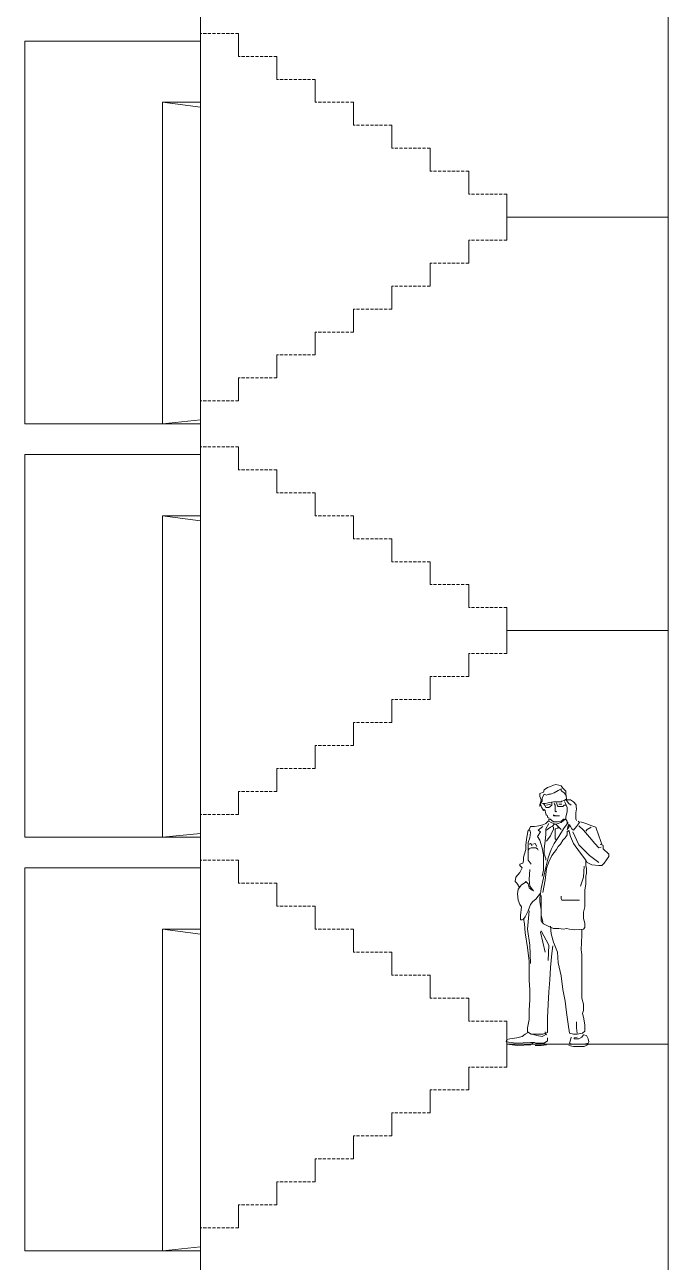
# Model space of a CAD drawing. Header units: metres. Extents: x -2 to 3328848, y -2 to 2725060.
# Drawn here: x 1663845.8 to 1663887.8, y 1363566.3 to 1363647.2 of the extents above; entities that cross this region are included whole.
import ezdxf

# ---------------------------------------------------------------- set-up
doc = ezdxf.new("R2010")
doc.units = ezdxf.units.M
doc.linetypes.add('0', pattern=[0])
doc.linetypes.add('DASHED', pattern=[70, 50, -20])
doc.layers.get('0').update_dxf_attribs({"color": 253, "lineweight": 0})
for name, color, linetype, lineweight in [('CORTE123', 253, 'Continuous', 0), ('EFEC', 253, 'Continuous', 0), ('escalera', 253, 'DASHED', 0), ('PUERTAS', 253, 'Continuous', 0)]:
    doc.layers.add(name, color=color, linetype=linetype, lineweight=lineweight)

# ---------------------------------------------------------------- blocks, each defined once
blk = doc.blocks.new('A$C5B027DEA')
at = {"color": 0}
for p, q in [((0.3222, 1.7732, -2.7285), (0.3014, 1.7628, -2.7285)), ((0.3378, 1.7784, -2.7285), (0.3222, 1.7732, -2.7285)), ((0.3586, 1.7732, -2.7285), (0.3378, 1.7784, -2.7285)), ((0.3741, 1.768, -2.7285), (0.3586, 1.7732, -2.7285)), ((0.3845, 1.7524, -2.7285), (0.3741, 1.768, -2.7285)), ((0.2546, 1.7264, -2.7285), (0.2286, 1.716, -2.7285)), ((0.2286, 1.716, -2.7285), (0.2286, 1.6952, -2.7285)), ((0.2286, 1.6952, -2.7285), (0.239, 1.6744, -2.7285)), ((0.2442, 1.6848, -2.7285), (0.2494, 1.6952, -2.7285)), ((0.2442, 1.664, -2.7285), (0.2442, 1.6848, -2.7285)), ((0.2494, 1.6952, -2.7285), (0.2598, 1.7108, -2.7285)), ((0.2598, 1.742, -2.7285), (0.2546, 1.7264, -2.7285)), ((0.2806, 1.7576, -2.7285), (0.2598, 1.742, -2.7285)), ((0.2598, 1.7108, -2.7285), (0.2754, 1.7056, -2.7285)), ((0.2754, 1.7056, -2.7285), (0.291, 1.7108, -2.7285)), ((0.3014, 1.7628, -2.7285), (0.2806, 1.7576, -2.7285)), ((0.291, 1.7108, -2.7285), (0.3014, 1.7108, -2.7285)), ((0.3014, 1.7108, -2.7285), (0.3274, 1.7212, -2.7285)), ((0.3274, 1.7212, -2.7285), (0.3534, 1.7368, -2.7285)), ((0.3534, 1.7368, -2.7285), (0.3741, 1.7472, -2.7285)), ((0.3741, 1.7472, -2.7285), (0.3741, 1.7368, -2.7285)), ((0.3741, 1.7368, -2.7285), (0.3793, 1.7316, -2.7285)), ((0.3793, 1.7316, -2.7285), (0.3949, 1.7212, -2.7285)), ((0.4053, 1.7316, -2.7285), (0.3845, 1.7524, -2.7285)), ((0.3949, 1.7212, -2.7285), (0.4001, 1.7108, -2.7285)), ((0.4001, 1.7108, -2.7285), (0.4105, 1.6952, -2.7285)), ((0.4053, 1.716, -2.7285), (0.4053, 1.7316, -2.7285)), ((0.4105, 1.6796, -2.7285), (0.4053, 1.716, -2.7285)), ((0.2338, 1.6536, -2.7285), (0.2286, 1.6432, -2.7285)), ((0.2286, 1.6276, -2.7285), (0.2338, 1.6432, -2.7285)), ((0.2286, 1.6432, -2.7285), (0.2286, 1.6276, -2.7285)), ((0.239, 1.6744, -2.7285), (0.2338, 1.6536, -2.7285)), ((0.2338, 1.6536, -2.7285), (0.2442, 1.664, -2.7285)), ((0.2338, 1.6536, -2.7285), (0.239, 1.6588, -2.7285)), ((0.2338, 1.6432, -2.7285), (0.2338, 1.6536, -2.7285)), ((0.2338, 1.6432, -2.7285), (0.2338, 1.6536, -2.7285)), ((0.239, 1.6328, -2.7285), (0.2338, 1.6432, -2.7285)), ((0.2546, 1.6016, -2.7285), (0.2382, 1.6286, -2.7285)), ((0.239, 1.6588, -2.7285), (0.2442, 1.664, -2.7285)), ((0.2494, 1.6484, -2.7285), (0.239, 1.6536, -2.7285)), ((0.265, 1.6484, -2.7285), (0.2494, 1.6484, -2.7285)), ((0.265, 1.6328, -2.7285), (0.2546, 1.6484, -2.7285)), ((0.2598, 1.6068, -2.7285), (0.2546, 1.6016, -2.7285)), ((0.265, 1.6016, -2.7285), (0.2598, 1.6068, -2.7285)), ((0.2858, 1.6536, -2.7285), (0.265, 1.6484, -2.7285)), ((0.2702, 1.6224, -2.7285), (0.265, 1.6328, -2.7285)), ((0.2684, 1.5871, -2.7285), (0.265, 1.6016, -2.7285)), ((0.291, 1.6224, -2.7285), (0.2702, 1.6224, -2.7285)), ((0.2754, 1.638, -2.7285), (0.3014, 1.6432, -2.7285)), ((0.3222, 1.6588, -2.7285), (0.2858, 1.6536, -2.7285)), ((0.3118, 1.638, -2.7285), (0.291, 1.6224, -2.7285)), ((0.3118, 1.6588, -2.7285), (0.3118, 1.6484, -2.7285)), ((0.3118, 1.6484, -2.7285), (0.3118, 1.638, -2.7285)), ((0.3274, 1.6588, -2.7285), (0.3222, 1.6588, -2.7285)), ((0.3378, 1.6588, -2.7285), (0.3274, 1.6588, -2.7285)), ((0.3274, 1.6484, -2.7285), (0.3326, 1.638, -2.7285)), ((0.3326, 1.638, -2.7285), (0.3326, 1.6276, -2.7285)), ((0.3326, 1.6276, -2.7285), (0.3326, 1.6224, -2.7285)), ((0.3326, 1.6224, -2.7285), (0.3326, 1.5964, -2.7285)), ((0.3326, 1.5964, -2.7285), (0.3378, 1.5912, -2.7285)), ((0.343, 1.6588, -2.7285), (0.3378, 1.6588, -2.7285)), ((0.3378, 1.5912, -2.7285), (0.343, 1.5964, -2.7285)), ((0.3741, 1.6588, -2.7285), (0.343, 1.6588, -2.7285)), ((0.343, 1.6536, -2.7285), (0.3482, 1.6328, -2.7285)), ((0.3482, 1.6328, -2.7285), (0.3534, 1.6276, -2.7285)), ((0.3534, 1.6276, -2.7285), (0.3689, 1.6276, -2.7285)), ((0.3586, 1.6432, -2.7285), (0.3793, 1.6432, -2.7285)), ((0.3689, 1.6276, -2.7285), (0.3845, 1.6276, -2.7285)), ((0.3793, 1.664, -2.7285), (0.3741, 1.6588, -2.7285)), ((0.3949, 1.6692, -2.7285), (0.3793, 1.664, -2.7285)), ((0.3845, 1.6276, -2.7285), (0.3949, 1.638, -2.7285)), ((0.4001, 1.6744, -2.7285), (0.3949, 1.6692, -2.7285)), ((0.3949, 1.638, -2.7285), (0.4053, 1.638, -2.7285)), ((0.404, 1.6484, -2.7285), (0.397, 1.6612, -2.7285)), ((0.4105, 1.6796, -2.7285), (0.4001, 1.6744, -2.7285)), ((0.4001, 1.6744, -2.7285), (0.4105, 1.6692, -2.7285)), ((0.4105, 1.6744, -2.7285), (0.4001, 1.6744, -2.7285)), ((0.4157, 1.6224, -2.7285), (0.404, 1.6484, -2.7285)), ((0.4365, 1.6744, -2.7285), (0.4105, 1.6744, -2.7285)), ((0.4105, 1.6692, -2.7285), (0.4261, 1.6484, -2.7285)), ((0.4157, 1.6172, -2.7285), (0.4157, 1.6224, -2.7285)), ((0.4157, 1.6016, -2.7285), (0.4157, 1.6172, -2.7285)), ((0.4157, 1.5912, -2.7285), (0.4157, 1.6016, -2.7285)), ((0.4261, 1.6484, -2.7285), (0.4417, 1.638, -2.7285)), ((0.4573, 1.6588, -2.7285), (0.4365, 1.6744, -2.7285)), ((0.4763, 1.6388, -2.7285), (0.4573, 1.6588, -2.7285)), ((0.4729, 1.586, -2.7285), (0.4781, 1.612, -2.7285)), ((0.4763, 1.6284, -2.7285), (0.4763, 1.6388, -2.7285)), ((0.4781, 1.612, -2.7285), (0.4763, 1.6284, -2.7285)), ((0.2494, 1.5028, -2.7285), (0.2702, 1.5132, -2.7285)), ((0.273, 1.5723, -2.7285), (0.2684, 1.5871, -2.7285)), ((0.2702, 1.5132, -2.7285), (0.2858, 1.5288, -2.7285)), ((0.291, 1.5132, -2.7285), (0.2702, 1.4768, -2.7285)), ((0.2782, 1.5671, -2.7285), (0.273, 1.5723, -2.7285)), ((0.2828, 1.5543, -2.7285), (0.2782, 1.5671, -2.7285)), ((0.291, 1.5496, -2.7285), (0.2828, 1.5543, -2.7285)), ((0.2962, 1.5444, -2.7285), (0.291, 1.5392, -2.7285)), ((0.291, 1.5392, -2.7285), (0.291, 1.5288, -2.7285)), ((0.291, 1.5288, -2.7285), (0.3066, 1.5184, -2.7285)), ((0.2962, 1.5444, -2.7285), (0.3222, 1.5236, -2.7285)), ((0.3066, 1.5184, -2.7285), (0.3222, 1.5132, -2.7285)), ((0.3222, 1.5704, -2.7285), (0.3378, 1.5652, -2.7285)), ((0.3222, 1.5652, -2.7285), (0.3222, 1.5704, -2.7285)), ((0.3274, 1.5652, -2.7285), (0.3222, 1.5652, -2.7285)), ((0.3222, 1.5236, -2.7285), (0.3482, 1.5236, -2.7285)), ((0.3222, 1.5132, -2.7285), (0.3378, 1.508, -2.7285)), ((0.343, 1.5652, -2.7285), (0.3274, 1.5652, -2.7285)), ((0.3378, 1.508, -2.7285), (0.3534, 1.5132, -2.7285)), ((0.3534, 1.5652, -2.7285), (0.343, 1.5652, -2.7285)), ((0.3482, 1.5236, -2.7285), (0.3741, 1.5288, -2.7285)), ((0.3637, 1.5652, -2.7285), (0.3534, 1.5652, -2.7285)), ((0.3534, 1.5132, -2.7285), (0.3689, 1.5184, -2.7285)), ((0.3689, 1.5184, -2.7285), (0.3741, 1.5184, -2.7285)), ((0.3741, 1.5288, -2.7285), (0.3949, 1.5444, -2.7285)), ((0.3741, 1.5184, -2.7285), (0.3897, 1.534, -2.7285)), ((0.3897, 1.534, -2.7285), (0.4053, 1.5444, -2.7285)), ((0.4209, 1.5184, -2.7285), (0.3897, 1.4768, -2.7285)), ((0.4053, 1.5548, -2.7285), (0.4105, 1.5756, -2.7285)), ((0.4053, 1.5392, -2.7285), (0.4053, 1.5548, -2.7285)), ((0.4157, 1.5288, -2.7285), (0.4053, 1.5392, -2.7285)), ((0.4105, 1.5756, -2.7285), (0.4157, 1.5912, -2.7285)), ((0.4157, 1.508, -2.7285), (0.4157, 1.5288, -2.7285)), ((0.4729, 1.5652, -2.7285), (0.4729, 1.586, -2.7285)), ((0.4729, 1.5444, -2.7285), (0.4729, 1.5652, -2.7285)), ((0.4781, 1.534, -2.7285), (0.4729, 1.5444, -2.7285)), ((0.4781, 1.4924, -2.7285), (0.4989, 1.5184, -2.7285)), ((0.4989, 1.5184, -2.7285), (0.4885, 1.5288, -2.7285)), ((0.5404, 1.5132, -2.7285), (0.5041, 1.5236, -2.7285)), ((0.582, 1.4976, -2.7285), (0.5404, 1.5132, -2.7285)), ((0.1403, 1.4196, -2.7285), (0.1507, 1.4664, -2.7285)), ((0.1507, 1.4664, -2.7285), (0.1611, 1.4664, -2.7285)), ((0.1559, 1.4716, -2.7285), (0.1663, 1.4924, -2.7285)), ((0.1611, 1.4664, -2.7285), (0.1663, 1.4508, -2.7285)), ((0.1663, 1.4508, -2.7285), (0.1611, 1.4144, -2.7285)), ((0.1663, 1.4924, -2.7285), (0.1923, 1.4924, -2.7285)), ((0.1923, 1.4924, -2.7285), (0.2234, 1.4976, -2.7285)), ((0.2131, 1.4248, -2.7285), (0.2338, 1.456, -2.7285)), ((0.2182, 1.4664, -2.7285), (0.2286, 1.4768, -2.7285)), ((0.2338, 1.456, -2.7285), (0.2182, 1.4664, -2.7285)), ((0.2234, 1.4976, -2.7285), (0.2494, 1.5028, -2.7285)), ((0.2286, 1.4768, -2.7285), (0.2494, 1.4924, -2.7285)), ((0.2702, 1.4404, -2.7285), (0.265, 1.3936, -2.7285)), ((0.2702, 1.4768, -2.7285), (0.2702, 1.4404, -2.7285)), ((0.2754, 1.4664, -2.7285), (0.2858, 1.4768, -2.7285)), ((0.2858, 1.4768, -2.7285), (0.3014, 1.4872, -2.7285)), ((0.3014, 1.43, -2.7285), (0.2858, 1.4092, -2.7285)), ((0.3014, 1.4872, -2.7285), (0.317, 1.4976, -2.7285)), ((0.3118, 1.4508, -2.7285), (0.3014, 1.43, -2.7285)), ((0.3118, 1.4924, -2.7285), (0.3222, 1.4872, -2.7285)), ((0.3222, 1.4716, -2.7285), (0.3118, 1.4508, -2.7285)), ((0.317, 1.4976, -2.7285), (0.3274, 1.508, -2.7285)), ((0.3222, 1.4872, -2.7285), (0.3222, 1.4716, -2.7285)), ((0.3274, 1.508, -2.7285), (0.3378, 1.508, -2.7285)), ((0.3326, 1.4768, -2.7285), (0.3326, 1.4664, -2.7285)), ((0.3378, 1.4768, -2.7285), (0.3326, 1.4768, -2.7285)), ((0.3326, 1.4664, -2.7285), (0.3326, 1.4352, -2.7285)), ((0.3326, 1.4352, -2.7285), (0.3326, 1.4092, -2.7285)), ((0.3378, 1.508, -2.7285), (0.343, 1.5028, -2.7285)), ((0.3534, 1.482, -2.7285), (0.3378, 1.4768, -2.7285)), ((0.343, 1.5028, -2.7285), (0.3534, 1.4924, -2.7285)), ((0.3482, 1.4976, -2.7285), (0.3534, 1.482, -2.7285)), ((0.3534, 1.4924, -2.7285), (0.3689, 1.4768, -2.7285)), ((0.3897, 1.4768, -2.7285), (0.3586, 1.4248, -2.7285)), ((0.3689, 1.4768, -2.7285), (0.3741, 1.4716, -2.7285)), ((0.4001, 1.4144, -2.7285), (0.4105, 1.43, -2.7285)), ((0.4105, 1.43, -2.7285), (0.4157, 1.4352, -2.7285)), ((0.4209, 1.4976, -2.7285), (0.4157, 1.4716, -2.7285)), ((0.4157, 1.4716, -2.7285), (0.4261, 1.4872, -2.7285)), ((0.4157, 1.4612, -2.7285), (0.4261, 1.4612, -2.7285)), ((0.4157, 1.4508, -2.7285), (0.4157, 1.4612, -2.7285)), ((0.4157, 1.4352, -2.7285), (0.4157, 1.4508, -2.7285)), ((0.4261, 1.508, -2.7285), (0.4209, 1.4976, -2.7285)), ((0.4261, 1.4872, -2.7285), (0.4313, 1.5028, -2.7285)), ((0.4261, 1.4664, -2.7285), (0.4365, 1.4248, -2.7285)), ((0.4313, 1.5028, -2.7285), (0.4365, 1.4924, -2.7285)), ((0.4365, 1.4924, -2.7285), (0.4469, 1.4768, -2.7285)), ((0.4469, 1.4768, -2.7285), (0.4573, 1.4664, -2.7285)), ((0.4521, 1.456, -2.7285), (0.4937, 1.3676, -2.7285)), ((0.4573, 1.4664, -2.7285), (0.4781, 1.4924, -2.7285)), ((0.4937, 1.4976, -2.7285), (0.5248, 1.4664, -2.7285)), ((0.5248, 1.4664, -2.7285), (0.5664, 1.4196, -2.7285)), ((0.5404, 1.4612, -2.7285), (0.5508, 1.4716, -2.7285)), ((0.5508, 1.4716, -2.7285), (0.5768, 1.4872, -2.7285)), ((0.608, 1.4872, -2.7285), (0.582, 1.4976, -2.7285)), ((0.6288, 1.43, -2.7285), (0.608, 1.4872, -2.7285)), ((0.6519, 1.3664, -2.7285), (0.6288, 1.43, -2.7285)), ((0.1351, 1.3676, -2.7285), (0.1403, 1.4196, -2.7285)), ((0.1351, 1.3364, -2.7285), (0.1351, 1.3676, -2.7285)), ((0.1611, 1.4144, -2.7285), (0.1507, 1.3832, -2.7285)), ((0.1507, 1.3832, -2.7285), (0.1507, 1.2636, -2.7285)), ((0.1663, 1.378, -2.7285), (0.1559, 1.3728, -2.7285)), ((0.1559, 1.3416, -2.7285), (0.1715, 1.3468, -2.7285)), ((0.1767, 1.3624, -2.7285), (0.1663, 1.378, -2.7285)), ((0.1715, 1.3468, -2.7285), (0.1871, 1.3468, -2.7285)), ((0.1975, 1.378, -2.7285), (0.1819, 1.3728, -2.7285)), ((0.1871, 1.3468, -2.7285), (0.2027, 1.3468, -2.7285)), ((0.2079, 1.3572, -2.7285), (0.1975, 1.378, -2.7285)), ((0.2027, 1.3468, -2.7285), (0.2131, 1.3416, -2.7285)), ((0.2286, 1.3988, -2.7285), (0.2131, 1.4248, -2.7285)), ((0.2442, 1.3468, -2.7285), (0.2286, 1.3988, -2.7285)), ((0.2546, 1.3, -2.7285), (0.2442, 1.3468, -2.7285)), ((0.265, 1.3936, -2.7285), (0.2598, 1.3416, -2.7285)), ((0.2858, 1.4092, -2.7285), (0.2754, 1.3936, -2.7285)), ((0.3274, 1.378, -2.7285), (0.3066, 1.3364, -2.7285)), ((0.3586, 1.4248, -2.7285), (0.3274, 1.378, -2.7285)), ((0.3326, 1.4092, -2.7285), (0.3378, 1.404, -2.7285)), ((0.343, 1.3364, -2.7285), (0.3534, 1.3572, -2.7285)), ((0.3534, 1.3572, -2.7285), (0.3689, 1.3728, -2.7285)), ((0.3689, 1.3728, -2.7285), (0.3845, 1.3988, -2.7285)), ((0.3845, 1.3988, -2.7285), (0.4001, 1.4144, -2.7285)), ((0.4365, 1.4248, -2.7285), (0.4573, 1.378, -2.7285)), ((0.4573, 1.378, -2.7285), (0.4989, 1.3208, -2.7285)), ((0.4937, 1.3676, -2.7285), (0.5664, 1.2948, -2.7285)), ((0.5664, 1.4196, -2.7285), (0.6028, 1.378, -2.7285)), ((0.6028, 1.378, -2.7285), (0.6288, 1.3468, -2.7285)), ((0.6288, 1.3468, -2.7285), (0.6444, 1.352, -2.7285)), ((0.6599, 1.3624, -2.7285), (0.6392, 1.3728, -2.7285)), ((0.6599, 1.3416, -2.7285), (0.6599, 1.3624, -2.7285)), ((0.1195, 1.2844, -2.7285), (0.1351, 1.3364, -2.7285)), ((0.1195, 1.2584, -2.7285), (0.1195, 1.2844, -2.7285)), ((0.1507, 1.3312, -2.7285), (0.1559, 1.3416, -2.7285)), ((0.1507, 1.2636, -2.7285), (0.1715, 1.2376, -2.7285)), ((0.2131, 1.3416, -2.7285), (0.2182, 1.3312, -2.7285)), ((0.2546, 1.2428, -2.7285), (0.2546, 1.3, -2.7285)), ((0.2598, 1.3416, -2.7285), (0.2598, 1.3052, -2.7285)), ((0.2598, 1.3052, -2.7285), (0.2702, 1.274, -2.7285)), ((0.2858, 1.2792, -2.7285), (0.2702, 1.2168, -2.7285)), ((0.2702, 1.274, -2.7285), (0.2702, 1.2636, -2.7285)), ((0.3066, 1.3364, -2.7285), (0.2858, 1.2792, -2.7285)), ((0.291, 1.2532, -2.7285), (0.3118, 1.2948, -2.7285)), ((0.3118, 1.2948, -2.7285), (0.3274, 1.3156, -2.7285)), ((0.3274, 1.3156, -2.7285), (0.343, 1.3364, -2.7285)), ((0.4989, 1.3208, -2.7285), (0.5404, 1.2636, -2.7285)), ((0.5404, 1.2636, -2.7285), (0.5404, 1.2272, -2.7285)), ((0.5404, 1.2636, -2.7285), (0.5508, 1.248, -2.7285)), ((0.5664, 1.2948, -2.7285), (0.6288, 1.248, -2.7285)), ((0.6963, 1.3052, -2.7285), (0.6599, 1.3416, -2.7285)), ((0.6651, 1.2428, -2.7285), (0.6963, 1.2896, -2.7285)), ((0.6963, 1.2896, -2.7285), (0.6963, 1.3052, -2.7285)), ((0.0676, 1.1492, -2.7285), (0.0935, 1.1804, -2.7285)), ((0.0935, 1.2376, -2.7285), (0.1143, 1.2428, -2.7285)), ((0.0935, 1.2272, -2.7285), (0.0935, 1.2376, -2.7285)), ((0.1091, 1.2116, -2.7285), (0.0935, 1.2272, -2.7285)), ((0.0935, 1.1804, -2.7285), (0.1091, 1.2116, -2.7285)), ((0.1143, 1.2428, -2.7285), (0.1195, 1.2584, -2.7285)), ((0.1559, 1.1336, -2.7285), (0.1611, 1.2012, -2.7285)), ((0.2442, 1.1544, -2.7285), (0.2546, 1.196, -2.7285)), ((0.2546, 1.196, -2.7285), (0.2546, 1.2428, -2.7285)), ((0.2702, 1.2168, -2.7285), (0.2546, 1.144, -2.7285)), ((0.265, 1.1284, -2.7285), (0.2754, 1.2064, -2.7285)), ((0.2754, 1.2064, -2.7285), (0.291, 1.2532, -2.7285)), ((0.53, 1.222, -2.7285), (0.5248, 1.1492, -2.7285)), ((0.5404, 1.2272, -2.7285), (0.5456, 1.2064, -2.7285)), ((0.5456, 1.2064, -2.7285), (0.5456, 1.1752, -2.7285)), ((0.5508, 1.248, -2.7285), (0.582, 1.2324, -2.7285)), ((0.582, 1.2324, -2.7285), (0.6288, 1.2272, -2.7285)), ((0.6288, 1.2272, -2.7285), (0.6496, 1.2272, -2.7285)), ((0.6496, 1.2272, -2.7285), (0.6651, 1.2428, -2.7285)), ((0.0624, 1.118, -2.7285), (0.0676, 1.1492, -2.7285)), ((0.0727, 1.1076, -2.7285), (0.0624, 1.118, -2.7285)), ((0.0935, 1.0764, -2.7285), (0.0727, 1.1076, -2.7285)), ((0.0831, 1.066, -2.7285), (0.1039, 1.0972, -2.7285)), ((0.1039, 1.0972, -2.7285), (0.1299, 1.1128, -2.7285)), ((0.1299, 1.1128, -2.7285), (0.1351, 1.118, -2.7285)), ((0.1351, 1.118, -2.7285), (0.1507, 1.1024, -2.7285)), ((0.1507, 1.1024, -2.7285), (0.1559, 1.0764, -2.7285)), ((0.1611, 1.0868, -2.7285), (0.1559, 1.1336, -2.7285)), ((0.2546, 1.144, -2.7285), (0.239, 1.0712, -2.7285)), ((0.2494, 1.0452, -2.7285), (0.265, 1.1284, -2.7285)), ((0.5248, 1.1492, -2.7285), (0.5041, 1.0868, -2.7285)), ((0.5404, 1.1024, -2.7285), (0.5352, 1.0608, -2.7285)), ((0.5456, 1.1752, -2.7285), (0.5404, 1.1544, -2.7285)), ((0.5404, 1.1544, -2.7285), (0.5404, 1.1336, -2.7285)), ((0.5404, 1.1336, -2.7285), (0.5404, 1.1024, -2.7285)), ((0.0779, 1.0348, -2.7285), (0.0831, 1.066, -2.7285)), ((0.0831, 0.9932, -2.7285), (0.0779, 1.0348, -2.7285)), ((0.1559, 1.0764, -2.7285), (0.1767, 1.0608, -2.7285)), ((0.1871, 1.0556, -2.7285), (0.1611, 1.0868, -2.7285)), ((0.1767, 1.0608, -2.7285), (0.1871, 1.0556, -2.7285)), ((0.2338, 1.04, -2.7285), (0.2027, 0.9984, -2.7285)), ((0.2338, 1.0348, -2.7285), (0.2286, 1.0088, -2.7285)), ((0.2286, 1.0088, -2.7285), (0.2286, 0.9828, -2.7285)), ((0.239, 1.0712, -2.7285), (0.2338, 1.0348, -2.7285)), ((0.239, 1.0036, -2.7285), (0.239, 1.0244, -2.7285)), ((0.3741, 1.0192, -2.7285), (0.3741, 1.0036, -2.7285)), ((0.5352, 1.0608, -2.7285), (0.5352, 1.0244, -2.7285)), ((0.5352, 1.0244, -2.7285), (0.5352, 0.988, -2.7285)), ((0.0935, 0.962, -2.7285), (0.0831, 0.9932, -2.7285)), ((0.1039, 0.9464, -2.7285), (0.0935, 0.962, -2.7285)), ((0.0987, 0.8892, -2.7285), (0.1039, 0.9464, -2.7285)), ((0.1663, 0.962, -2.7285), (0.1507, 0.9204, -2.7285)), ((0.1819, 0.9828, -2.7285), (0.1663, 0.962, -2.7285)), ((0.2027, 0.9984, -2.7285), (0.1819, 0.9828, -2.7285)), ((0.2286, 0.9828, -2.7285), (0.239, 0.9256, -2.7285)), ((0.239, 0.9672, -2.7285), (0.239, 1.0036, -2.7285)), ((0.239, 0.9308, -2.7285), (0.239, 0.9672, -2.7285)), ((0.239, 0.8996, -2.7285), (0.239, 0.9308, -2.7285)), ((0.239, 0.9256, -2.7285), (0.239, 0.8892, -2.7285)), ((0.3741, 1.0036, -2.7285), (0.3793, 0.9932, -2.7285)), ((0.3793, 0.9932, -2.7285), (0.3949, 0.9932, -2.7285)), ((0.3949, 0.9932, -2.7285), (0.4365, 0.9932, -2.7285)), ((0.4365, 0.9932, -2.7285), (0.4781, 0.9932, -2.7285)), ((0.4781, 0.9932, -2.7285), (0.4989, 0.9932, -2.7285)), ((0.5352, 0.9464, -2.7285), (0.5248, 0.91, -2.7285)), ((0.5352, 0.988, -2.7285), (0.5352, 0.9464, -2.7285)), ((0.0987, 0.858, -2.7285), (0.0987, 0.8892, -2.7285)), ((0.1091, 0.858, -2.7285), (0.0987, 0.858, -2.7285)), ((0.1195, 0.8632, -2.7285), (0.1091, 0.858, -2.7285)), ((0.1299, 0.8788, -2.7285), (0.1195, 0.8632, -2.7285)), ((0.1195, 0.8684, -2.7285), (0.1247, 0.832, -2.7285)), ((0.1507, 0.9204, -2.7285), (0.1299, 0.8788, -2.7285)), ((0.1455, 0.7956, -2.7285), (0.1559, 0.9204, -2.7285)), ((0.239, 0.8528, -2.7285), (0.239, 0.8996, -2.7285)), ((0.239, 0.8892, -2.7285), (0.2494, 0.8476, -2.7285)), ((0.2546, 0.832, -2.7285), (0.239, 0.8528, -2.7285)), ((0.5248, 0.91, -2.7285), (0.5248, 0.8684, -2.7285)), ((0.5248, 0.8684, -2.7285), (0.5352, 0.8372, -2.7285)), ((0.1247, 0.832, -2.7285), (0.1299, 0.7696, -2.7285)), ((0.1299, 0.7696, -2.7285), (0.1455, 0.6708, -2.7285)), ((0.1611, 0.6864, -2.7285), (0.1455, 0.7956, -2.7285)), ((0.239, 0.7852, -2.7285), (0.2338, 0.7748, -2.7285)), ((0.2338, 0.7748, -2.7285), (0.265, 0.6396, -2.7285)), ((0.291, 0.6864, -2.7285), (0.239, 0.7852, -2.7285)), ((0.2858, 0.8164, -2.7285), (0.2546, 0.832, -2.7285)), ((0.3222, 0.8008, -2.7285), (0.2858, 0.8164, -2.7285)), ((0.3066, 0.7644, -2.7285), (0.3014, 0.8164, -2.7285)), ((0.3222, 0.7072, -2.7285), (0.3066, 0.7644, -2.7285)), ((0.3586, 0.8008, -2.7285), (0.3222, 0.8008, -2.7285)), ((0.3897, 0.7956, -2.7285), (0.3586, 0.8008, -2.7285)), ((0.4105, 0.8008, -2.7285), (0.3897, 0.7956, -2.7285)), ((0.4313, 0.7956, -2.7285), (0.4105, 0.8008, -2.7285)), ((0.4677, 0.7904, -2.7285), (0.4313, 0.7956, -2.7285)), ((0.5248, 0.7956, -2.7285), (0.4677, 0.7904, -2.7285)), ((0.5144, 0.7904, -2.7285), (0.5144, 0.754, -2.7285)), ((0.5352, 0.806, -2.7285), (0.5248, 0.7956, -2.7285)), ((0.5352, 0.8372, -2.7285), (0.5352, 0.806, -2.7285)), ((0.1663, 0.5616, -2.7285), (0.1611, 0.6864, -2.7285)), ((0.2858, 0.5824, -2.7285), (0.291, 0.6864, -2.7285)), ((0.3118, 0.6292, -2.7285), (0.317, 0.6812, -2.7285)), ((0.3482, 0.6396, -2.7285), (0.3222, 0.7072, -2.7285)), ((0.5144, 0.754, -2.7285), (0.5092, 0.6552, -2.7285)), ((0.1455, 0.6708, -2.7285), (0.1559, 0.5772, -2.7285)), ((0.3014, 0.5356, -2.7285), (0.3118, 0.6292, -2.7285)), ((0.3534, 0.5668, -2.7285), (0.3482, 0.6396, -2.7285)), ((0.5092, 0.6552, -2.7285), (0.5144, 0.624, -2.7285)), ((0.5144, 0.624, -2.7285), (0.5144, 0.598, -2.7285)), ((0.5144, 0.598, -2.7285), (0.5144, 0.5564, -2.7285)), ((0.1559, 0.5772, -2.7285), (0.1559, 0.4472, -2.7285)), ((0.2962, 0.4524, -2.7285), (0.3014, 0.5356, -2.7285)), ((0.3741, 0.4784, -2.7285), (0.3534, 0.5668, -2.7285)), ((0.5144, 0.5564, -2.7285), (0.5144, 0.5148, -2.7285)), ((0.5144, 0.5148, -2.7285), (0.5144, 0.468, -2.7285)), ((0.1559, 0.4472, -2.7285), (0.1611, 0.3848, -2.7285)), ((0.291, 0.3692, -2.7285), (0.2962, 0.4524, -2.7285)), ((0.3845, 0.3848, -2.7285), (0.3741, 0.4784, -2.7285)), ((0.5144, 0.468, -2.7285), (0.5144, 0.4316, -2.7285)), ((0.5144, 0.4316, -2.7285), (0.5144, 0.364, -2.7285)), ((0.1611, 0.3848, -2.7285), (0.1611, 0.3172, -2.7285)), ((0.2858, 0.286, -2.7285), (0.291, 0.3692, -2.7285)), ((0.4001, 0.3068, -2.7285), (0.3845, 0.3848, -2.7285)), ((0.5144, 0.364, -2.7285), (0.5144, 0.3276, -2.7285)), ((0.1611, 0.3172, -2.7285), (0.1559, 0.2444, -2.7285)), ((0.2806, 0.1924, -2.7285), (0.2858, 0.286, -2.7285)), ((0.4105, 0.2288, -2.7285), (0.4001, 0.3068, -2.7285)), ((0.5144, 0.3276, -2.7285), (0.5248, 0.286, -2.7285)), ((0.5248, 0.286, -2.7285), (0.5248, 0.2444, -2.7285)), ((0.1559, 0.182, -2.7285), (0.1455, 0.1248, -2.7285)), ((0.1559, 0.2444, -2.7285), (0.1559, 0.182, -2.7285)), ((0.2806, 0.1248, -2.7285), (0.2806, 0.1924, -2.7285)), ((0.4209, 0.1508, -2.7285), (0.4105, 0.2288, -2.7285)), ((0.5248, 0.2444, -2.7285), (0.5196, 0.2236, -2.7285)), ((0.5196, 0.2236, -2.7285), (0.5248, 0.1976, -2.7285)), ((0.5248, 0.1976, -2.7285), (0.5352, 0.1456, -2.7285)), ((0.1507, 0.0936, -2.7285), (0.1299, 0.0832, -2.7285)), ((0.1455, 0.1248, -2.7285), (0.1455, 0.0988, -2.7285)), ((0.1455, 0.0988, -2.7285), (0.1715, 0.0832, -2.7285)), ((0.2494, 0.0832, -2.7285), (0.2806, 0.0936, -2.7285)), ((0.265, 0.0988, -2.7285), (0.2702, 0.078, -2.7285)), ((0.2806, 0.0936, -2.7285), (0.2806, 0.1248, -2.7285)), ((0.4313, 0.0884, -2.7285), (0.4209, 0.1508, -2.7285)), ((0.4573, 0.0832, -2.7285), (0.4313, 0.0884, -2.7285)), ((0.4781, 0.1248, -2.7285), (0.4781, 0.1664, -2.7285)), ((0.4833, 0.0884, -2.7285), (0.4781, 0.1248, -2.7285)), ((0.5196, 0.0884, -2.7285), (0.4833, 0.0832, -2.7285)), ((0.5352, 0.104, -2.7285), (0.5196, 0.0884, -2.7285)), ((0.5352, 0.1456, -2.7285), (0.5352, 0.104, -2.7285)), ((0.0052, 0.0468, -2.7285), (0, 0.0312, -2.7285)), ((0, 0.0312, -2.7285), (0.0676, 0.0208, -2.7285)), ((0.026, 0.052, -2.7285), (0.0052, 0.0468, -2.7285)), ((0.0052, 0.0156, -2.7285), (0.0779, 0.0052, -2.7285)), ((0.0727, 0.0572, -2.7285), (0.026, 0.052, -2.7285)), ((0.0676, 0.0208, -2.7285), (0.1663, 0.026, -2.7285)), ((0.1091, 0.0676, -2.7285), (0.0727, 0.0572, -2.7285)), ((0.0779, 0.0052, -2.7285), (0.1663, 0.0104, -2.7285)), ((0.1299, 0.0832, -2.7285), (0.1091, 0.0676, -2.7285)), ((0.1663, 0.026, -2.7285), (0.1923, 0.026, -2.7285)), ((0.1663, 0.0104, -2.7285), (0.1819, 0.0208, -2.7285)), ((0.1715, 0.0832, -2.7285), (0.1975, 0.0832, -2.7285)), ((0.2079, 0.0728, -2.7285), (0.1767, 0.0832, -2.7285)), ((0.1923, 0.026, -2.7285), (0.2027, 0.0208, -2.7285)), ((0.1975, 0.0832, -2.7285), (0.2494, 0.0832, -2.7285)), ((0.1975, 0.0052, -2.7285), (0.239, 0.0052, -2.7285)), ((0.2027, 0.0208, -2.7285), (0.2598, 0.0208, -2.7285)), ((0.2442, 0.0676, -2.7285), (0.2079, 0.0728, -2.7285)), ((0.239, 0.0052, -2.7285), (0.2754, 0.0104, -2.7285)), ((0.2754, 0.0832, -2.7285), (0.2442, 0.0676, -2.7285)), ((0.2598, 0.0208, -2.7285), (0.2806, 0.0364, -2.7285)), ((0.2702, 0.078, -2.7285), (0.2754, 0.0832, -2.7285)), ((0.2806, 0.0364, -2.7285), (0.2806, 0.0572, -2.7285)), ((0.4261, 0.0052, -2.7285), (0.4573, 0, -2.7285)), ((0.4365, 0.0416, -2.7285), (0.4313, 0.0208, -2.7285)), ((0.4313, 0.0208, -2.7285), (0.4469, 0.0156, -2.7285)), ((0.4417, 0.0624, -2.7285), (0.4365, 0.0416, -2.7285)), ((0.4469, 0.0156, -2.7285), (0.4729, 0.0156, -2.7285)), ((0.4833, 0.0832, -2.7285), (0.4573, 0.0832, -2.7285)), ((0.4625, 0.0572, -2.7285), (0.4833, 0.0624, -2.7285)), ((0.4625, 0.052, -2.7285), (0.4625, 0.0572, -2.7285)), ((0.4677, 0.052, -2.7285), (0.4625, 0.052, -2.7285)), ((0.4937, 0.052, -2.7285), (0.4677, 0.052, -2.7285)), ((0.4729, 0.0156, -2.7285), (0.5041, 0.0156, -2.7285)), ((0.5144, 0.0624, -2.7285), (0.4937, 0.052, -2.7285)), ((0.5041, 0.0156, -2.7285), (0.53, 0.0156, -2.7285)), ((0.5248, 0.078, -2.7285), (0.5144, 0.0624, -2.7285)), ((0.5456, 0.0728, -2.7285), (0.5248, 0.078, -2.7285)), ((0.53, 0.0156, -2.7285), (0.556, 0.0208, -2.7285)), ((0.53, 0, -2.7285), (0.5612, 0.0156, -2.7285)), ((0.556, 0.052, -2.7285), (0.5456, 0.0728, -2.7285)), ((0.5612, 0.0312, -2.7285), (0.556, 0.052, -2.7285)), ((0.556, 0.0208, -2.7285), (0.5612, 0.0312, -2.7285)), ((0.4573, 0, -2.7285), (0.53, 0, -2.7285))]:
    blk.add_line(p, q, dxfattribs=at)
blk = doc.blocks.new('PE-07')
blk.add_blockref('A$C5B027DEA', (-0.5041, -0.0156, 2.7285))

msp = doc.modelspace()

# ---------------------------------------------------------------- linework, layer by layer
at = {"linetype": '0', "ltscale": 0.004}
msp.add_line((1663857.315, 1363540.098), (1663857.315, 1363673.098), dxfattribs=at)
msp.add_line((1663887.821, 1363540.098), (1663887.821, 1363673.098))
at = {"layer": 'CORTE123', "linetype": '0', "ltscale": 0.004}
for p, q in [((1663845.84, 1363621.098), (1663845.84, 1363646.098)), ((1663857.315, 1363646.098), (1663845.84, 1363646.098)), ((1663854.829, 1363621.098), (1663854.829, 1363642.098)), ((1663845.84, 1363621.098), (1663845.84, 1363622.859)), ((1663857.312, 1363621.098), (1663845.84, 1363621.098)), ((1663845.84, 1363594.098), (1663845.84, 1363619.098)), ((1663857.315, 1363619.098), (1663845.84, 1363619.098)), ((1663854.829, 1363594.098), (1663854.829, 1363615.098)), ((1663845.84, 1363567.098), (1663845.84, 1363592.098)), ((1663857.315, 1363592.098), (1663845.84, 1363592.098)), ((1663854.829, 1363567.098), (1663854.829, 1363588.098))]:
    msp.add_line(p, q, dxfattribs=at)
at = {"layer": 'CORTE123', "ltscale": 0.004}
for p, q in [((1663854.829, 1363642.098), (1663857.315, 1363642.098)), ((1663854.829, 1363615.098), (1663857.315, 1363615.098)), ((1663854.829, 1363588.098), (1663857.315, 1363588.098)), ((1663857.315, 1363567.098), (1663857.312, 1363567.098))]:
    msp.add_line(p, q, dxfattribs=at)
at = {"layer": 'escalera'}
for p, q in [((1663857.315, 1363646.598), (1663857.312, 1363648.098)), ((1663857.312, 1363619.598), (1663857.312, 1363622.598)), ((1663857.312, 1363592.598), (1663857.312, 1363595.598)), ((1663857.315, 1363565.598), (1663857.315, 1363568.598))]:
    msp.add_line(p, q, dxfattribs=at)
at = {"layer": 'escalera', "ltscale": 0.004}
for p, q in [((1663859.789, 1363646.598), (1663857.312, 1363646.598)), ((1663862.289, 1363645.098), (1663859.789, 1363645.098)), ((1663864.789, 1363643.598), (1663862.289, 1363643.598)), ((1663867.289, 1363642.098), (1663864.789, 1363642.098)), ((1663869.789, 1363640.598), (1663867.289, 1363640.598)), ((1663869.789, 1363640.598), (1663867.289, 1363640.598)), ((1663872.289, 1363639.098), (1663869.789, 1363639.098)), ((1663874.81, 1363637.598), (1663872.289, 1363637.598)), ((1663877.289, 1363636.098), (1663874.81, 1363636.098)), ((1663877.289, 1363633.098), (1663874.811, 1363633.098)), ((1663874.811, 1363631.598), (1663872.289, 1363631.598)), ((1663872.289, 1363630.098), (1663869.789, 1363630.098)), ((1663869.789, 1363628.598), (1663867.289, 1363628.598)), ((1663867.289, 1363627.098), (1663864.789, 1363627.098)), ((1663864.789, 1363625.598), (1663862.289, 1363625.598)), ((1663862.289, 1363624.098), (1663859.789, 1363624.098)), ((1663859.789, 1363622.598), (1663857.312, 1363622.598)), ((1663859.789, 1363619.598), (1663857.312, 1363619.598)), ((1663862.289, 1363618.098), (1663859.789, 1363618.098)), ((1663864.789, 1363616.598), (1663862.289, 1363616.598)), ((1663867.289, 1363615.098), (1663864.789, 1363615.098)), ((1663869.789, 1363613.598), (1663867.289, 1363613.598)), ((1663872.289, 1363612.098), (1663869.789, 1363612.098)), ((1663872.289, 1363612.098), (1663869.789, 1363612.098)), ((1663874.809, 1363610.598), (1663872.289, 1363610.598)), ((1663877.289, 1363609.098), (1663874.809, 1363609.098)), ((1663877.289, 1363606.098), (1663874.809, 1363606.098)), ((1663874.809, 1363604.598), (1663872.289, 1363604.598)), ((1663872.289, 1363603.098), (1663869.789, 1363603.098)), ((1663869.789, 1363601.598), (1663867.289, 1363601.598)), ((1663867.289, 1363600.098), (1663864.789, 1363600.098)), ((1663864.789, 1363598.598), (1663862.289, 1363598.598)), ((1663862.289, 1363597.098), (1663859.789, 1363597.098)), ((1663859.789, 1363595.598), (1663857.312, 1363595.598)), ((1663859.789, 1363592.598), (1663857.312, 1363592.598)), ((1663862.289, 1363591.098), (1663859.789, 1363591.098)), ((1663864.789, 1363589.598), (1663862.289, 1363589.598)), ((1663867.289, 1363588.098), (1663864.789, 1363588.098)), ((1663869.789, 1363586.598), (1663867.289, 1363586.598)), ((1663869.789, 1363586.598), (1663867.289, 1363586.598)), ((1663872.289, 1363585.098), (1663869.789, 1363585.098)), ((1663874.81, 1363583.598), (1663872.289, 1363583.598)), ((1663877.289, 1363582.098), (1663874.81, 1363582.098)), ((1663877.289, 1363579.098), (1663874.811, 1363579.098)), ((1663874.811, 1363577.598), (1663872.289, 1363577.598)), ((1663872.289, 1363576.098), (1663869.789, 1363576.098)), ((1663869.789, 1363574.598), (1663867.289, 1363574.598)), ((1663867.289, 1363573.098), (1663864.789, 1363573.098)), ((1663864.789, 1363571.598), (1663862.289, 1363571.598)), ((1663862.289, 1363570.098), (1663859.789, 1363570.098)), ((1663859.789, 1363568.598), (1663857.312, 1363568.598))]:
    msp.add_line(p, q, dxfattribs=at)
at = {"layer": 'escalera', "linetype": '0', "ltscale": 0.004}
for p, q in [((1663859.789, 1363645.098), (1663859.789, 1363646.598)), ((1663862.289, 1363643.598), (1663862.289, 1363645.098)), ((1663864.789, 1363642.098), (1663864.789, 1363643.598)), ((1663867.289, 1363640.598), (1663867.289, 1363642.098)), ((1663869.789, 1363639.098), (1663869.789, 1363640.598)), ((1663872.289, 1363637.598), (1663872.289, 1363639.098)), ((1663874.81, 1363636.098), (1663874.81, 1363637.598)), ((1663877.289, 1363633.098), (1663877.289, 1363636.098)), ((1663887.821, 1363634.598), (1663877.289, 1363634.598)), ((1663874.811, 1363631.598), (1663874.811, 1363633.098)), ((1663872.289, 1363630.098), (1663872.289, 1363631.598)), ((1663869.789, 1363628.598), (1663869.789, 1363630.098)), ((1663867.289, 1363627.098), (1663867.289, 1363628.598)), ((1663864.789, 1363625.598), (1663864.789, 1363627.098)), ((1663862.289, 1363624.098), (1663862.289, 1363625.598)), ((1663859.789, 1363622.598), (1663859.789, 1363624.098)), ((1663857.315, 1363621.098), (1663845.84, 1363621.098)), ((1663859.789, 1363618.098), (1663859.789, 1363619.598)), ((1663862.289, 1363616.598), (1663862.289, 1363618.098)), ((1663864.789, 1363615.098), (1663864.789, 1363616.598)), ((1663867.289, 1363613.598), (1663867.289, 1363615.098)), ((1663869.789, 1363612.098), (1663869.789, 1363613.598)), ((1663872.289, 1363610.598), (1663872.289, 1363612.098)), ((1663874.809, 1363609.098), (1663874.809, 1363610.598)), ((1663877.289, 1363606.098), (1663877.289, 1363609.098)), ((1663887.821, 1363607.598), (1663877.289, 1363607.598)), ((1663874.809, 1363604.598), (1663874.809, 1363606.098)), ((1663872.289, 1363603.098), (1663872.289, 1363604.598)), ((1663869.789, 1363601.598), (1663869.789, 1363603.098)), ((1663867.289, 1363600.098), (1663867.289, 1363601.598)), ((1663864.789, 1363598.598), (1663864.789, 1363600.098)), ((1663862.289, 1363597.098), (1663862.289, 1363598.598)), ((1663859.789, 1363595.598), (1663859.789, 1363597.098)), ((1663857.312, 1363594.098), (1663845.84, 1363594.098)), ((1663859.789, 1363591.098), (1663859.789, 1363592.598)), ((1663862.289, 1363589.598), (1663862.289, 1363591.098)), ((1663864.789, 1363588.098), (1663864.789, 1363589.598)), ((1663867.289, 1363586.598), (1663867.289, 1363588.098)), ((1663869.789, 1363585.098), (1663869.789, 1363586.598)), ((1663872.289, 1363583.598), (1663872.289, 1363585.098)), ((1663874.81, 1363582.098), (1663874.81, 1363583.598)), ((1663877.289, 1363579.098), (1663877.289, 1363582.098)), ((1663887.821, 1363580.598), (1663877.289, 1363580.598)), ((1663874.811, 1363577.598), (1663874.811, 1363579.098)), ((1663872.289, 1363576.098), (1663872.289, 1363577.598)), ((1663869.789, 1363574.598), (1663869.789, 1363576.098)), ((1663867.289, 1363573.098), (1663867.289, 1363574.598)), ((1663864.789, 1363571.598), (1663864.789, 1363573.098)), ((1663862.289, 1363570.098), (1663862.289, 1363571.598)), ((1663859.789, 1363568.598), (1663859.789, 1363570.098)), ((1663857.315, 1363567.098), (1663845.84, 1363567.098))]:
    msp.add_line(p, q, dxfattribs=at)
at = {"layer": 'PUERTAS', "ltscale": 0.004}
for p, q in [((1663854.829, 1363642.098), (1663857.315, 1363641.773)), ((1663854.829, 1363621.098), (1663857.315, 1363621.354)), ((1663854.829, 1363615.098), (1663857.315, 1363614.773)), ((1663854.829, 1363594.098), (1663857.315, 1363594.354)), ((1663854.829, 1363588.098), (1663857.315, 1363587.773)), ((1663854.829, 1363567.098), (1663857.315, 1363567.354))]:
    msp.add_line(p, q, dxfattribs=at)

# ---------------------------------------------------------------- block references
at = {"layer": 'EFEC', "xscale": 9.620559221992266, "yscale": 9.620559221992266, "zscale": 9.620559221992266}
msp.add_blockref('PE-07', (1663882.088, 1363580.598), dxfattribs=at)

doc.saveas('drawing.dxf')
